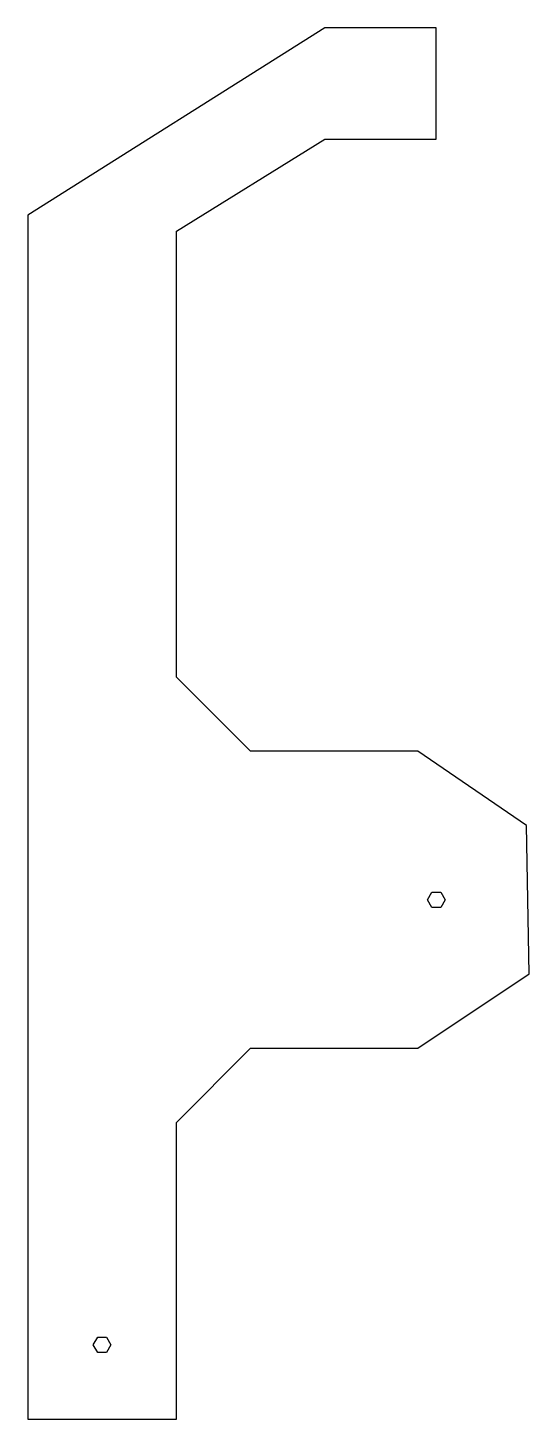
# Model space of a CAD drawing. Extents: x 0 to 27, y 0 to 75.
import ezdxf

# ---------------------------------------------------------------- set-up
doc = ezdxf.new("R2010")
doc.units = 0

msp = doc.modelspace()

# ---------------------------------------------------------------- linework, layer by layer
at = {"layer": 'Layer 1', "color": 4}
for p, q in [((16, 75.000007), (0, 64.897148)), ((22, 75.000007), (16, 75.000007)), ((22, 69.000007), (22, 75.000007)), ((8, 64.031005), (16, 69.000007)), ((16, 69.000007), (22, 69.000007)), ((0, 64.897148), (0, 5.437662)), ((8, 40.000006), (8, 64.031005)), ((12, 36.000006), (8, 40.000006)), ((21, 36.000006), (12, 36.000006)), ((26.865, 32.000005), (21, 36.000006)), ((27.001, 24.000007), (26.865, 32.000005)), ((21.523393, 28.000005), (21.761696, 28.412759)), ((21.761696, 27.587251), (21.523393, 28.000005)), ((21.761696, 28.412759), (22.238304, 28.412759)), ((22.238304, 28.412759), (22.476607, 28.000005)), ((22.476607, 28.000005), (22.238304, 27.587251)), ((22.476607, 28.000005), (22.476608, 28.000005)), ((22.238304, 27.587251), (21.761696, 27.587251)), ((21, 20.000006), (27.001, 24.000007)), ((8, 16.000006), (12, 20.000006)), ((12, 20.000006), (21, 20.000006)), ((8, 0.000001), (8, 16.000006)), ((0, 5.437662), (0, 0.000001)), ((3.523392, 4.000005), (3.761696, 4.412759)), ((3.761696, 3.587251), (3.523392, 4.000005)), ((3.761696, 4.412759), (4.238304, 4.412759)), ((4.238304, 4.412759), (4.476607, 4.000005)), ((4.476607, 4.000005), (4.238304, 3.587251)), ((4.476607, 4.000005), (4.476607, 4.000005)), ((4.238304, 3.587251), (3.761696, 3.587251)), ((0, 0.000001), (4.070513, 0.000001)), ((4.070513, 0.000001), (8, 0.000001))]:
    msp.add_line(p, q, dxfattribs=at)

doc.saveas('drawing.dxf')
